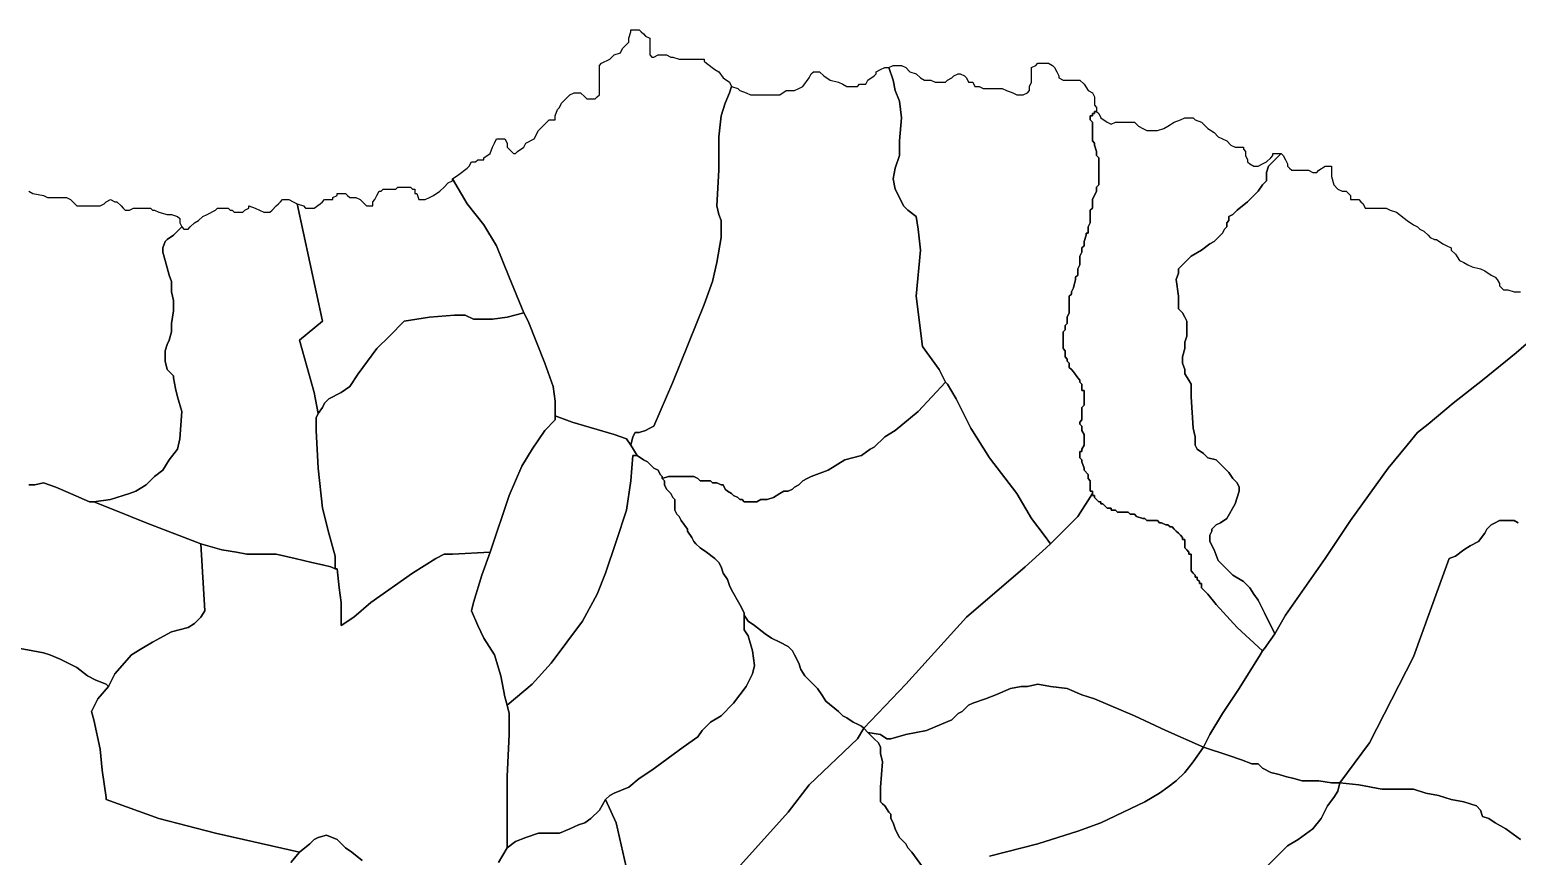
# Model space of a CAD drawing. Extents: x 44 to 244, y 26 to 170.
# Drawn here: x 146.2 to 206.2, y 135.4 to 168.7 of the extents above; entities that cross this region are included whole.
import ezdxf

# ---------------------------------------------------------------- set-up
doc = ezdxf.new("R2010")
doc.units = 0
doc.layers.add('BORO', color=7, linetype='CONTINUOUS')

msp = doc.modelspace()

# ---------------------------------------------------------------- linework, layer by layer
at = {"layer": 'BORO', "color": 2}
for points in [[(174.504911, 166.449904), (174.420241, 166.195879), (174.2509, 165.772504), (174.08156, 165.264454), (173.99689, 164.417707), (173.99689, 163.062909), (173.91222, 161.623438), (173.99689, 161.28474), (174.08156, 161.030715), (174.08156, 160.776691), (174.08156, 160.353315), (173.91222, 159.33722), (173.742879, 158.575146), (173.404198, 157.643721), (172.134149, 154.510754), (171.626128, 153.325304), (171.372117, 152.732581), (171.20278, 152.647908), (171.03344, 152.563234), (170.779429, 152.478557), (170.610089, 152.478557), (170.525419, 152.309209), (170.440749, 151.970507), (170.271408, 152.224532), (169.763387, 152.393883), (168.069987, 152.901932), (167.392629, 153.155957), (167.392629, 153.74868), (167.307958, 154.341403), (166.969278, 155.272828), (166.291916, 156.966324), (166.122576, 157.305022), (165.529888, 158.744493), (165.021867, 160.014617), (164.513846, 160.861364), (163.836488, 161.708112), (163.243796, 162.724211), (163.497807, 162.893562), (163.836488, 163.147587), (163.921158, 163.23226), (164.005828, 163.401611), (164.175168, 163.401611), (164.259839, 163.486285), (164.513846, 163.486285), (164.513846, 163.570959), (164.767856, 163.74031), (164.852526, 163.994334), (164.937197, 164.163682), (165.021867, 164.333033), (165.106537, 164.333033), (165.191207, 164.333033), (165.360548, 164.333033), (165.445218, 164.163682), (165.445218, 163.994334), (165.529888, 163.909657), (165.699228, 163.74031), (165.783899, 163.74031), (165.868569, 163.824984), (166.122576, 163.994334), (166.207246, 164.163682), (166.545927, 164.333033), (166.715267, 164.671731), (166.884608, 164.841082), (166.969278, 164.925756), (167.053948, 165.01043), (167.138618, 165.095107), (167.223288, 165.095107), (167.392629, 165.095107), (167.392629, 165.264454), (167.477299, 165.518479), (167.561969, 165.603156), (167.646639, 165.772504), (167.985317, 166.111206), (168.154657, 166.195879), (168.239327, 166.195879), (168.408667, 166.195879), (168.578008, 166.026529), (168.662678, 165.941855), (168.747348, 165.941855), (169.001359, 165.941855), (169.086029, 166.026529), (169.170699, 166.111206), (169.170699, 166.280553), (169.170699, 166.449904), (169.170699, 166.619252), (169.170699, 166.873276), (169.170699, 167.042627), (169.170699, 167.211978), (169.170699, 167.296652), (169.255369, 167.381326), (169.594047, 167.550677), (169.763387, 167.720024), (170.017398, 167.804701), (170.102068, 167.974049), (170.356078, 168.228074), (170.356078, 168.397424), (170.440749, 168.651449), (170.440749, 168.736123), (170.525419, 168.736123), (170.610089, 168.736123), (170.779429, 168.736123), (170.8641, 168.651449), (170.94877, 168.566775), (171.03344, 168.482098), (171.20278, 168.397424), (171.20278, 168.228074), (171.20278, 168.058726), (171.20278, 167.889375), (171.20278, 167.720024), (171.287447, 167.63535), (171.372117, 167.63535), (171.541458, 167.720024), (171.626128, 167.720024), (171.710798, 167.720024), (171.880138, 167.720024), (172.049479, 167.63535), (172.134149, 167.63535), (172.38816, 167.550677), (172.5575, 167.550677), (172.72684, 167.550677), (172.980847, 167.550677), (173.065518, 167.550677), (173.234858, 167.550677), (173.404198, 167.550677), (173.404198, 167.466003), (173.488869, 167.381326), (173.827549, 167.127301), (173.99689, 167.042627), (174.16623, 166.788603), (174.420241, 166.619252), (174.504911, 166.449904), (174.504911, 166.449904)], [(183.141253, 154.510754), (182.040541, 153.325304), (181.109172, 152.563234), (180.685821, 152.309209), (180.26247, 151.885833), (180.09313, 151.80116), (179.754449, 151.547135), (179.077091, 151.377784), (178.399729, 150.954412), (177.722371, 150.700387), (177.553031, 150.61571), (177.38369, 150.531036), (177.21435, 150.361689), (177.04501, 150.277012), (176.960339, 150.192338), (176.790999, 150.107664), (176.706329, 150.107664), (176.621659, 150.107664), (176.452318, 150.022987), (176.198311, 149.853639), (175.944301, 149.768962), (175.69029, 149.768962), (175.52095, 149.684288), (175.351609, 149.684288), (175.266939, 149.684288), (175.182269, 149.684288), (175.012929, 149.684288), (174.928258, 149.768962), (174.843588, 149.768962), (174.758918, 149.853639), (174.589581, 149.938313), (174.504911, 150.022987), (174.335571, 150.107664), (174.2509, 150.192338), (174.16623, 150.361689), (174.08156, 150.361689), (173.91222, 150.446363), (173.742879, 150.446363), (173.658209, 150.531036), (173.488869, 150.531036), (173.319528, 150.531036), (173.234858, 150.531036), (173.150188, 150.61571), (172.980847, 150.700387), (172.811511, 150.700387), (172.5575, 150.700387), (172.38816, 150.700387), (171.964809, 150.700387), (171.710798, 150.61571), (171.710798, 150.700387), (171.626128, 150.785061), (171.541458, 150.954412), (171.372117, 151.039086), (171.11811, 151.29311), (170.94877, 151.377784), (170.694759, 151.547135), (170.440749, 151.970507), (170.525419, 152.309209), (170.610089, 152.478557), (170.779429, 152.478557), (171.03344, 152.563234), (171.20278, 152.647908), (171.372117, 152.732581), (171.626128, 153.325304), (172.134149, 154.510754), (173.404198, 157.643721), (173.742879, 158.575146), (173.91222, 159.33722), (174.08156, 160.353315), (174.08156, 160.776691), (174.08156, 161.030715), (173.99689, 161.28474), (173.91222, 161.623439), (173.99689, 163.062909), (173.99689, 164.417707), (174.08156, 165.264454), (174.2509, 165.772504), (174.420241, 166.195879), (174.504911, 166.449904), (174.758918, 166.365227), (174.843588, 166.280553), (175.097599, 166.195879), (175.266939, 166.111206), (175.60562, 166.111206), (175.859631, 166.111206), (176.113641, 166.111206), (176.452318, 166.111206), (176.706329, 166.280553), (177.04501, 166.280553), (177.21435, 166.365227), (177.38369, 166.449904), (177.637701, 166.788603), (177.722371, 166.957954), (177.807041, 167.042627), (177.976382, 167.042627), (178.061049, 167.042627), (178.230389, 166.873276), (178.484399, 166.703929), (178.82308, 166.619252), (178.992421, 166.534578), (179.161761, 166.449904), (179.331101, 166.449904), (179.585112, 166.449904), (179.669782, 166.534578), (179.923789, 166.534578), (180.008459, 166.703929), (180.26247, 166.873276), (180.34714, 166.957954), (180.34714, 167.042627), (180.516481, 167.127301), (180.685821, 167.211978), (180.855161, 167.211978), (181.024502, 166.703929), (181.109172, 166.280553), (181.278512, 165.857181), (181.363183, 165.179781), (181.278512, 164.248359), (181.278512, 163.655633), (181.109172, 163.147587), (181.024502, 162.724211), (181.109172, 162.300835), (181.278512, 161.962137), (181.447853, 161.623439), (181.61719, 161.454088), (181.95587, 161.200063), (182.040541, 160.692017), (182.125211, 159.845266), (181.95587, 157.982423), (182.209881, 155.950225), (182.887243, 155.018804), (183.141253, 154.510754)], [(189.237493, 165.433805), (189.152823, 165.433805), (189.152823, 165.349132), (189.068153, 165.349132), (189.068153, 165.264454), (188.983482, 165.264454), (188.983482, 165.179781), (188.983482, 165.095107), (189.068153, 165.01043), (189.068153, 164.925756), (189.068153, 164.756409), (189.068153, 164.671731), (189.068153, 164.502384), (189.068153, 164.417707), (189.068153, 164.333033), (189.068153, 164.248359), (189.152823, 164.163682), (189.152823, 164.079008), (189.237493, 163.824983), (189.237493, 163.655633), (189.322163, 163.570959), (189.322163, 163.486285), (189.322163, 163.401611), (189.322163, 163.316934), (189.322163, 163.23226), (189.322163, 163.147587), (189.322163, 163.062909), (189.322163, 162.978236), (189.322163, 162.893562), (189.322163, 162.808885), (189.322163, 162.724211), (189.322163, 162.639537), (189.322163, 162.470186), (189.237493, 162.385513), (189.237493, 162.300835), (189.237493, 162.216162), (189.068153, 161.877463), (189.068153, 161.708112), (189.068153, 161.538765), (188.983482, 161.454088), (188.983482, 161.369414), (188.983482, 161.28474), (188.983482, 160.946042), (188.898812, 160.776691), (188.898812, 160.692017), (188.898812, 160.60734), (188.898812, 160.522666), (188.814142, 160.522666), (188.814142, 160.437992), (188.729472, 160.183968), (188.729472, 160.09929), (188.729472, 160.014617), (188.644802, 159.929943), (188.644802, 159.845266), (188.644802, 159.760592), (188.560131, 159.591244), (188.560131, 159.252543), (188.475461, 159.083195), (188.475461, 158.998518), (188.475461, 158.82917), (188.390791, 158.744493), (188.390791, 158.659819), (188.306121, 158.321121), (188.221454, 158.15177), (188.221454, 158.067096), (188.136784, 157.982423), (188.136784, 157.897745), (188.136784, 157.813072), (188.136784, 157.728398), (188.136784, 157.643721), (188.136784, 157.389696), (188.136784, 157.305022), (188.052114, 157.135671), (188.052114, 157.050998), (188.052114, 156.966324), (188.052114, 156.88165), (187.967444, 156.796973), (187.967444, 156.627625), (187.882773, 156.542948), (187.882773, 156.458274), (187.882773, 156.373601), (187.882773, 156.288923), (187.882773, 156.20425), (187.882773, 156.119576), (187.882773, 155.950225), (187.882773, 155.865551), (187.967444, 155.780874), (187.967444, 155.6962), (187.967444, 155.611527), (187.967444, 155.526853), (188.052114, 155.442176), (188.052114, 155.357502), (188.136784, 155.272828), (188.136784, 155.188151), (188.136784, 155.103477), (188.221454, 155.018803), (188.306121, 154.934126), (188.475461, 154.680102), (188.560131, 154.595428), (188.560131, 154.510754), (188.644802, 154.426077), (188.644802, 154.341403), (188.644802, 154.256729), (188.644802, 154.172056), (188.729472, 154.172056), (188.729472, 154.087378), (188.729472, 153.918031), (188.729472, 153.833354), (188.729472, 153.74868), (188.729472, 153.664006), (188.729472, 153.579329), (188.644802, 153.494655), (188.644802, 153.240631), (188.644802, 153.155957), (188.644802, 153.07128), (188.644802, 152.986606), (188.560131, 152.901932), (188.560131, 152.817258), (188.644802, 152.732581), (188.644802, 152.647908), (188.644802, 152.563234), (188.729472, 152.393883), (188.729472, 152.309209), (188.729472, 152.224532), (188.729472, 152.139858), (188.729472, 152.055184), (188.729472, 151.970507), (188.644802, 151.80116), (188.644802, 151.716482), (188.560131, 151.716482), (188.560131, 151.631809), (188.560131, 151.547135), (188.560131, 151.462461), (188.644802, 151.377784), (188.644802, 151.29311), (188.729472, 151.039086), (188.729472, 150.954412), (188.898812, 150.785061), (188.898812, 150.700387), (188.898812, 150.61571), (188.983482, 150.531036), (188.983482, 150.446363), (188.983482, 150.277012), (188.983482, 150.192338), (188.983482, 150.107664), (189.068153, 150.107664), (189.068153, 150.022987), (188.475461, 149.091565), (187.882773, 148.498842), (187.374752, 147.990793), (187.120742, 148.329491), (186.61272, 149.006892), (186.020033, 150.022987), (184.91932, 151.462461), (184.157292, 152.647908), (183.564601, 153.833354), (183.22592, 154.426077), (183.141253, 154.510754), (182.887243, 155.018803), (182.209881, 155.950225), (181.95587, 157.982423), (182.125211, 159.845266), (182.040541, 160.692017), (181.95587, 161.200063), (181.61719, 161.454088), (181.447853, 161.623438), (181.278512, 161.962137), (181.109172, 162.300835), (181.024502, 162.724211), (181.109172, 163.147587), (181.278512, 163.655633), (181.278512, 164.248359), (181.363183, 165.179781), (181.278512, 165.857181), (181.109172, 166.280553), (181.024502, 166.703929), (180.855161, 167.211978), (181.024502, 167.296652), (181.109172, 167.296652), (181.363183, 167.296652), (181.532519, 167.211978), (181.70186, 167.042627), (181.95587, 166.957954), (182.125211, 166.788603), (182.294551, 166.703929), (182.548562, 166.703929), (182.717902, 166.619252), (182.971913, 166.619252), (183.141253, 166.619252), (183.22592, 166.703929), (183.39526, 166.788603), (183.47993, 166.873276), (183.649271, 166.957954), (183.733941, 166.957954), (183.903281, 166.873276), (183.987952, 166.788603), (184.072622, 166.619252), (184.241962, 166.619252), (184.326632, 166.449904), (184.495973, 166.449904), (184.665313, 166.365227), (184.749983, 166.365227), (184.834653, 166.365227), (185.088661, 166.365227), (185.258001, 166.365227), (185.427341, 166.365227), (185.596682, 166.280553), (185.850692, 166.195879), (186.020033, 166.111206), (186.274043, 166.111206), (186.443384, 166.195879), (186.528054, 166.280553), (186.528054, 166.449904), (186.61272, 166.619252), (186.61272, 166.873276), (186.61272, 167.042627), (186.61272, 167.211978), (186.782061, 167.296652), (186.866731, 167.381326), (186.951401, 167.381326), (187.120742, 167.381326), (187.290082, 167.381326), (187.459422, 167.296652), (187.544093, 167.211978), (187.628763, 167.042627), (187.713433, 166.873276), (187.713433, 166.788603), (187.882773, 166.703929), (188.136784, 166.703929), (188.221454, 166.703929), (188.560131, 166.703929), (188.729472, 166.534578), (188.898812, 166.280553), (189.068153, 166.195879), (189.152823, 166.026528), (189.152823, 165.857181), (189.152823, 165.68783), (189.237493, 165.603156), (189.237493, 165.433805)], [(196.688456, 163.74031), (196.603786, 163.655633), (196.349775, 163.401611), (196.180435, 163.23226), (196.095765, 162.978236), (196.095765, 162.808885), (196.095765, 162.639537), (195.926424, 162.470186), (195.757084, 162.216162), (195.333733, 161.792789), (194.910385, 161.454088), (194.741045, 161.28474), (194.571705, 161.200063), (194.571705, 161.030715), (194.487034, 160.946042), (194.487034, 160.776691), (194.402364, 160.692017), (194.317694, 160.522666), (194.148354, 160.353315), (193.979013, 160.183968), (193.809673, 160.09929), (193.470992, 159.845266), (193.047645, 159.591244), (192.624294, 159.167869), (192.539624, 159.083195), (192.539624, 158.913844), (192.454953, 158.659819), (192.539624, 157.982423), (192.539624, 157.474373), (192.624294, 157.389696), (192.708964, 157.305022), (192.793634, 157.135671), (192.878304, 156.966324), (192.878304, 156.796973), (192.878304, 156.627625), (192.878304, 156.373601), (192.793634, 156.119576), (192.793634, 155.865551), (192.708964, 155.526853), (192.708964, 155.272828), (192.793634, 155.018803), (192.793634, 154.849453), (192.962975, 154.595428), (193.047645, 154.426077), (193.047645, 154.172056), (193.047645, 153.918031), (193.132315, 152.647908), (193.216985, 152.309209), (193.216985, 151.970507), (193.301655, 151.80116), (193.555662, 151.631809), (193.725003, 151.462461), (194.063684, 151.377784), (194.571705, 150.869735), (194.741045, 150.61571), (194.910385, 150.446363), (194.995056, 150.277012), (194.995056, 150.107664), (194.910385, 149.853639), (194.825715, 149.599615), (194.487034, 149.006892), (194.233024, 148.837541), (194.063684, 148.752867), (193.894343, 148.583516), (193.894343, 148.498842), (193.809673, 148.329491), (193.809673, 148.075467), (193.979013, 147.736768), (194.148354, 147.313392), (194.402364, 147.059368), (194.741045, 146.720669), (195.164393, 146.466645), (195.418403, 146.21262), (195.587743, 145.958595), (195.757084, 145.704571), (196.011094, 145.196521), (196.434445, 144.349773), (196.011094, 143.75705), (195.926424, 143.672377), (194.910385, 144.603798), (194.063684, 145.535223), (193.725003, 145.958595), (193.470992, 146.21262), (193.470992, 146.297297), (193.470992, 146.381971), (193.386322, 146.381971), (193.386322, 146.466645), (193.301655, 146.551318), (193.301655, 146.635996), (193.216985, 146.635996), (193.216985, 146.720669), (193.132315, 146.805343), (193.047645, 146.89002), (193.047645, 146.974694), (193.047645, 147.059368), (193.047645, 147.228719), (193.047645, 147.313392), (193.047645, 147.39807), (193.047645, 147.482743), (193.047645, 147.567417), (192.962975, 147.567417), (192.962975, 147.652094), (192.878304, 147.736768), (192.793634, 147.821442), (192.793634, 147.906116), (192.793634, 147.990793), (192.793634, 148.075467), (192.793634, 148.16014), (192.708964, 148.16014), (192.708964, 148.244818), (192.624294, 148.329491), (192.539624, 148.414165), (192.454953, 148.498842), (192.370283, 148.583516), (192.285613, 148.66819), (192.200943, 148.66819), (192.116273, 148.752867), (192.031602, 148.752867), (191.862262, 148.837541), (191.777592, 148.837541), (191.692922, 148.922214), (191.608255, 148.922214), (191.438915, 148.922214), (191.354244, 148.922214), (191.269574, 148.922214), (191.184904, 149.006892), (191.100234, 149.006892), (190.846223, 149.091565), (190.761553, 149.176239), (190.676883, 149.176239), (190.592213, 149.176239), (190.507542, 149.260913), (190.422872, 149.260913), (190.253532, 149.260913), (190.168862, 149.260913), (190.084191, 149.260913), (189.999521, 149.34559), (189.914855, 149.34559), (189.830184, 149.34559), (189.830184, 149.430264), (189.745514, 149.430264), (189.660844, 149.430264), (189.576174, 149.514937), (189.491504, 149.599615), (189.406833, 149.599615), (189.406833, 149.684288), (189.322163, 149.684288), (189.237493, 149.768962), (189.152823, 149.853639), (189.152823, 149.938313), (189.068153, 149.938313), (189.068153, 150.022987), (189.068153, 150.107664), (188.983482, 150.107664), (188.983482, 150.192338), (188.983482, 150.277012), (188.983482, 150.446363), (188.983482, 150.531036), (188.898812, 150.61571), (188.898812, 150.700387), (188.898812, 150.785061), (188.729472, 150.954412), (188.729472, 151.039086), (188.644802, 151.29311), (188.644802, 151.377784), (188.560131, 151.462461), (188.560131, 151.547135), (188.560131, 151.631809), (188.560131, 151.716482), (188.644802, 151.716482), (188.644802, 151.80116), (188.729472, 151.970507), (188.729472, 152.055184), (188.729472, 152.139858), (188.729472, 152.224532), (188.729472, 152.309209), (188.729472, 152.393883), (188.644802, 152.563234), (188.644802, 152.647908), (188.644802, 152.732581), (188.560131, 152.817259), (188.560131, 152.901932), (188.644802, 152.986606), (188.644802, 153.07128), (188.644802, 153.155957), (188.644802, 153.240631), (188.644802, 153.494655), (188.729472, 153.579329), (188.729472, 153.664006), (188.729472, 153.74868), (188.729472, 153.833354), (188.729472, 153.918031), (188.729472, 154.087378), (188.729472, 154.172056), (188.644802, 154.172056), (188.644802, 154.256729), (188.644802, 154.341403), (188.644802, 154.426077), (188.560131, 154.510754), (188.560131, 154.595428), (188.475461, 154.680102), (188.306121, 154.934126), (188.221454, 155.018804), (188.136784, 155.103477), (188.136784, 155.188151), (188.136784, 155.272828), (188.052114, 155.357502), (188.052114, 155.442176), (187.967444, 155.526853), (187.967444, 155.611527), (187.967444, 155.6962), (187.967444, 155.780874), (187.882773, 155.865551), (187.882773, 155.950225), (187.882773, 156.119576), (187.882773, 156.20425), (187.882773, 156.288923), (187.882773, 156.373601), (187.882773, 156.458274), (187.882773, 156.542948), (187.967444, 156.627625), (187.967444, 156.796973), (188.052114, 156.88165), (188.052114, 156.966324), (188.052114, 157.050998), (188.052114, 157.135671), (188.136784, 157.305022), (188.136784, 157.389696), (188.136784, 157.643721), (188.136784, 157.728398), (188.136784, 157.813072), (188.136784, 157.897745), (188.136784, 157.982423), (188.221454, 158.067096), (188.221454, 158.15177), (188.306121, 158.321121), (188.390791, 158.659819), (188.390791, 158.744493), (188.475461, 158.82917), (188.475461, 158.998518), (188.475461, 159.083195), (188.560131, 159.252543), (188.560131, 159.591244), (188.644802, 159.760592), (188.644802, 159.845266), (188.644802, 159.929943), (188.729472, 160.014617), (188.729472, 160.09929), (188.729472, 160.183968), (188.814142, 160.437992), (188.814142, 160.522666), (188.898812, 160.522666), (188.898812, 160.60734), (188.898812, 160.692017), (188.898812, 160.776691), (188.983482, 160.946042), (188.983482, 161.28474), (188.983482, 161.369414), (188.983482, 161.454088), (189.068153, 161.538765), (189.068153, 161.708112), (189.068153, 161.877463), (189.237493, 162.216162), (189.237493, 162.300835), (189.237493, 162.385513), (189.322163, 162.470186), (189.322163, 162.639537), (189.322163, 162.724211), (189.322163, 162.808885), (189.322163, 162.893562), (189.322163, 162.978236), (189.322163, 163.062909), (189.322163, 163.147587), (189.322163, 163.23226), (189.322163, 163.316934), (189.322163, 163.401611), (189.322163, 163.486285), (189.322163, 163.570959), (189.237493, 163.655633), (189.237493, 163.824984), (189.152823, 164.079008), (189.152823, 164.163682), (189.068153, 164.248359), (189.068153, 164.333033), (189.068153, 164.417707), (189.068153, 164.502384), (189.068153, 164.671731), (189.068153, 164.756409), (189.068153, 164.925756), (189.068153, 165.01043), (188.983482, 165.095107), (188.983482, 165.179781), (188.983482, 165.264454), (189.068153, 165.264454), (189.068153, 165.349132), (189.152823, 165.349132), (189.152823, 165.433805), (189.237493, 165.433805), (189.322163, 165.349132), (189.406833, 165.179781), (189.660844, 165.01043), (189.830184, 164.925756), (189.999521, 165.01043), (190.168862, 165.01043), (190.422872, 165.01043), (190.676883, 165.01043), (190.761553, 165.01043), (190.930893, 164.841082), (191.100234, 164.756409), (191.269574, 164.671731), (191.438915, 164.671731), (191.608255, 164.671731), (191.692922, 164.671731), (191.946932, 164.756409), (192.116273, 164.841082), (192.370283, 165.01043), (192.624294, 165.095107), (192.793634, 165.179781), (192.878304, 165.179781), (192.962975, 165.179781), (193.132315, 165.179781), (193.216985, 165.095107), (193.470992, 165.01043), (193.555662, 164.925756), (193.725003, 164.756409), (193.979013, 164.587058), (194.148354, 164.417707), (194.487034, 164.248359), (194.656375, 164.079008), (194.825715, 163.994334), (194.995056, 163.994334), (195.164392, 163.994334), (195.164392, 163.909657), (195.249063, 163.824984), (195.249063, 163.655633), (195.333733, 163.486285), (195.333733, 163.401611), (195.418403, 163.316934), (195.587743, 163.23226), (195.757084, 163.23226), (195.926424, 163.316934), (196.095765, 163.401611), (196.265105, 163.570959), (196.349775, 163.655633), (196.349775, 163.74031), (196.603786, 163.74031), (196.688456, 163.74031)], [(208.118908, 157.389696), (206.171497, 155.6962), (204.816777, 154.595428), (203.631394, 153.664006), (202.615355, 152.817258), (202.192005, 152.478557), (201.768657, 151.970507), (201.006625, 151.039086), (199.482565, 148.922214), (198.466527, 147.39807), (196.857793, 145.111847), (196.434445, 144.349773), (196.011094, 145.196521), (195.757084, 145.704571), (195.587743, 145.958595), (195.418403, 146.21262), (195.164393, 146.466645), (194.741045, 146.720669), (194.402364, 147.059368), (194.148354, 147.313392), (193.979013, 147.736768), (193.809673, 148.075467), (193.809673, 148.329491), (193.894343, 148.498842), (193.894343, 148.583516), (194.063684, 148.752867), (194.233024, 148.837541), (194.487034, 149.006892), (194.825715, 149.599615), (194.910385, 149.853639), (194.995056, 150.107664), (194.995056, 150.277012), (194.910385, 150.446363), (194.741045, 150.61571), (194.571705, 150.869735), (194.063684, 151.377784), (193.725003, 151.462461), (193.555662, 151.631809), (193.301655, 151.80116), (193.216985, 151.970507), (193.216985, 152.309209), (193.132315, 152.647908), (193.047645, 153.918031), (193.047645, 154.172056), (193.047645, 154.426077), (192.962975, 154.595428), (192.793634, 154.849453), (192.793634, 155.018804), (192.708964, 155.272828), (192.708964, 155.526853), (192.793634, 155.865551), (192.793634, 156.119576), (192.878304, 156.373601), (192.878304, 156.627625), (192.878304, 156.796973), (192.878304, 156.966324), (192.793634, 157.135671), (192.708964, 157.305022), (192.624294, 157.389696), (192.539624, 157.474373), (192.539624, 157.982423), (192.454953, 158.659819), (192.539624, 158.913844), (192.539624, 159.083195), (192.624294, 159.167869), (193.047645, 159.591244), (193.470992, 159.845266), (193.809673, 160.09929), (193.979013, 160.183968), (194.148354, 160.353315), (194.317694, 160.522666), (194.402364, 160.692017), (194.487034, 160.776691), (194.487034, 160.946042), (194.571705, 161.030715), (194.571705, 161.200063), (194.741045, 161.28474), (194.910385, 161.454088), (195.333733, 161.792789), (195.757084, 162.216162), (195.926424, 162.470186), (196.095765, 162.639537), (196.095765, 162.808885), (196.095765, 162.978236), (196.180435, 163.23226), (196.349775, 163.401611), (196.603786, 163.655633), (196.688456, 163.74031), (196.773126, 163.655633), (196.857793, 163.486285), (196.942463, 163.316934), (196.942463, 163.23226), (197.027133, 163.147587), (197.111803, 163.062909), (197.281144, 163.062909), (197.535154, 163.062909), (197.619825, 163.062909), (197.704495, 163.062909), (197.789165, 163.062909), (197.958505, 162.978236), (198.043176, 162.978236), (198.127846, 162.978236), (198.212516, 163.062909), (198.466527, 163.23226), (198.551193, 163.23226), (198.635863, 163.23226), (198.720534, 163.23226), (198.720534, 163.062909), (198.720534, 162.808885), (198.805204, 162.470186), (198.974544, 162.300835), (199.143885, 162.216162), (199.313225, 162.216162), (199.397895, 162.131488), (199.482565, 162.046814), (199.482565, 161.877463), (199.567236, 161.877463), (199.821246, 161.877463), (199.905916, 161.792789), (199.990587, 161.708112), (200.075257, 161.538765), (200.329264, 161.538765), (200.413934, 161.538765), (200.583274, 161.538765), (200.752615, 161.538765), (200.921955, 161.538765), (201.091296, 161.454088), (201.345306, 161.369414), (201.768657, 161.030715), (202.022664, 160.861364), (202.192005, 160.776691), (202.276675, 160.692017), (202.446015, 160.60734), (202.615355, 160.437992), (202.700026, 160.353315), (202.869366, 160.268641), (202.954036, 160.268641), (203.208047, 160.09929), (203.377387, 160.014617), (203.546728, 159.929943), (203.546728, 159.845266), (203.716064, 159.675918), (203.885405, 159.421894), (204.054745, 159.33722), (204.224086, 159.252543), (204.393426, 159.167869), (204.732107, 159.083195), (204.901447, 158.998518), (205.155458, 158.82917), (205.324795, 158.744493), (205.409465, 158.659819), (205.494135, 158.490468), (205.494135, 158.405795), (205.578805, 158.321121), (205.663475, 158.236447), (205.748146, 158.236447), (205.832816, 158.236447), (206.086826, 158.15177), (206.171497, 158.15177), (206.340837, 158.15177)], [(166.122576, 157.305022), (165.445218, 157.135671), (164.852526, 157.050998), (164.429175, 157.050998), (164.090498, 157.050998), (163.751817, 157.220348), (163.328466, 157.220348), (162.312428, 157.135671), (161.296385, 156.966324), (160.703697, 156.373601), (160.195676, 155.865551), (159.433645, 154.849453), (159.094967, 154.341403), (158.756286, 154.087378), (158.248265, 153.833354), (158.078925, 153.664006), (157.994255, 153.494655), (157.824914, 153.240631), (157.655574, 154.087378), (157.062886, 156.20425), (157.994255, 156.966324), (156.978216, 161.708112), (157.232227, 161.623438), (157.316897, 161.538765), (157.401567, 161.538765), (157.486237, 161.538765), (157.570907, 161.538765), (157.655574, 161.538765), (157.909585, 161.708112), (157.994255, 161.792789), (158.078925, 161.877463), (158.163595, 161.877463), (158.248265, 161.877463), (158.417606, 161.877463), (158.417606, 161.962137), (158.586946, 162.046814), (158.586946, 162.131488), (158.756286, 162.131488), (158.840957, 162.131488), (158.925627, 162.131488), (159.010297, 162.046814), (159.094967, 161.962137), (159.264308, 161.962137), (159.348974, 161.962137), (159.518315, 161.877463), (159.687655, 161.708112), (159.772325, 161.623438), (159.856995, 161.623438), (159.941666, 161.623438), (160.026336, 161.623438), (160.026336, 161.792789), (160.111006, 161.877463), (160.195676, 162.046814), (160.280346, 162.216162), (160.365017, 162.216162), (160.449687, 162.300835), (160.534357, 162.300835), (160.703697, 162.300835), (160.788368, 162.300835), (160.957708, 162.300835), (161.042375, 162.385513), (161.211715, 162.385513), (161.381055, 162.385513), (161.465726, 162.385513), (161.550396, 162.385513), (161.635066, 162.300835), (161.719736, 162.300835), (161.719736, 162.131488), (161.804406, 162.131488), (161.889077, 161.877463), (161.973747, 161.877463), (162.143087, 161.877463), (162.312428, 161.962137), (162.481768, 162.046814), (162.735775, 162.216162), (162.905115, 162.385513), (163.074456, 162.55486), (163.243796, 162.639537), (163.243796, 162.724211), (163.836488, 161.708112), (164.513846, 160.861364), (165.021867, 160.014617), (165.529888, 158.744493), (166.122576, 157.305022)], [(146.140452, 162.216162), (146.309793, 162.131488), (146.733144, 162.046814), (146.902484, 161.962137), (147.071824, 161.962137), (147.241165, 161.962137), (147.410502, 161.962137), (147.495172, 161.962137), (147.664512, 161.962137), (147.833853, 161.877463), (148.003193, 161.708112), (148.087863, 161.623438), (148.172533, 161.623438), (148.341874, 161.623438), (148.511214, 161.623438), (148.765225, 161.623438), (149.019235, 161.623438), (149.188572, 161.708112), (149.273242, 161.792789), (149.442583, 161.877463), (149.611923, 161.792789), (149.696593, 161.792789), (149.865934, 161.623438), (149.950604, 161.538765), (150.035274, 161.454088), (150.204615, 161.454088), (150.373955, 161.538765), (150.458625, 161.538765), (150.627965, 161.538765), (150.712636, 161.538765), (151.051313, 161.538765), (151.135983, 161.454088), (151.220653, 161.454088), (151.389994, 161.369414), (151.728674, 161.28474), (151.898015, 161.28474), (152.152025, 161.200063), (152.236696, 161.115389), (152.236696, 160.946042), (152.321366, 160.776691)], [(156.978216, 161.708112), (157.994255, 156.966324), (157.062886, 156.20425), (157.655574, 154.087378), (157.824914, 153.240631), (157.740244, 153.07128), (157.740244, 152.563234), (157.824914, 151.039086), (157.994255, 149.430264), (158.248265, 148.414165), (158.502276, 147.482743), (158.502276, 147.059368), (158.502276, 146.974694), (158.332936, 147.059368), (157.994255, 147.144045), (157.570907, 147.228719), (156.893546, 147.39807), (156.131514, 147.567417), (154.946135, 147.567417), (154.522784, 147.652094), (153.930096, 147.736768), (153.083394, 147.990793), (150.881973, 148.837541), (149.611923, 149.34559), (148.765225, 149.684288), (149.442583, 149.768962), (150.204615, 150.022987), (150.458625, 150.107664), (150.881973, 150.361689), (151.220653, 150.700387), (151.559334, 150.954412), (151.813345, 151.377784), (152.152025, 151.80116), (152.236696, 152.224532), (152.321366, 153.325304), (152.152025, 153.918031), (152.067355, 154.256729), (151.982685, 154.680102), (151.982685, 154.764779), (151.728674, 155.018803), (151.644004, 155.357502), (151.644004, 155.526853), (151.644004, 155.780874), (151.728674, 156.034899), (151.813345, 156.20425), (151.898015, 156.542948), (151.898015, 156.88165), (151.982685, 157.389696), (151.982685, 157.813072), (151.898015, 158.15177), (151.898015, 158.575146), (151.813345, 158.82917), (151.644004, 159.421893), (151.559334, 159.760592), (151.559334, 159.929943), (151.644004, 160.183968), (151.728674, 160.268641), (151.982685, 160.437992), (152.321366, 160.776691), (152.406036, 160.692017), (152.575373, 160.692017), (152.660043, 160.776691), (152.829383, 160.946042), (152.998724, 161.030715), (153.168064, 161.200063), (153.337405, 161.28474), (153.676085, 161.454088), (153.760756, 161.538765), (153.930096, 161.538765), (154.099436, 161.538765), (154.184107, 161.538765), (154.268773, 161.454088), (154.353443, 161.454088), (154.438114, 161.369414), (154.522784, 161.369414), (154.692124, 161.369414), (154.776794, 161.369414), (154.861465, 161.454088), (155.030805, 161.538765), (155.030805, 161.623438), (155.284816, 161.538765), (155.454156, 161.454088), (155.623496, 161.369414), (155.708167, 161.369414), (155.792837, 161.369414), (155.877507, 161.369414), (155.962174, 161.454088), (156.131514, 161.623438), (156.216184, 161.708112), (156.300854, 161.792789), (156.385525, 161.877463), (156.470195, 161.877463), (156.554865, 161.877463), (156.639535, 161.877463), (156.808876, 161.792789), (156.978216, 161.708112)], [(152.321366, 160.776691), (151.982685, 160.437992), (151.728674, 160.268641), (151.644004, 160.183968), (151.559334, 159.929943), (151.559334, 159.760592), (151.644004, 159.421893), (151.813345, 158.82917), (151.898015, 158.575146), (151.898015, 158.15177), (151.982685, 157.813072), (151.982685, 157.389696), (151.898015, 156.88165), (151.898015, 156.542948), (151.813345, 156.20425), (151.728674, 156.034899), (151.644004, 155.780874), (151.644004, 155.526853), (151.644004, 155.357502), (151.728674, 155.018803), (151.982685, 154.764779), (151.982685, 154.680102), (152.067355, 154.256729), (152.152025, 153.918031), (152.321366, 153.325304), (152.236696, 152.224532), (152.152025, 151.80116), (151.813345, 151.377784), (151.559334, 150.954412), (151.220653, 150.700387), (150.881973, 150.361689), (150.458625, 150.107664), (150.204615, 150.022987), (149.442583, 149.768962), (148.765225, 149.684288), (148.595884, 149.684288), (147.833853, 150.022987), (147.241165, 150.277012), (146.733144, 150.446363), (146.394463, 150.361689), (146.140452, 150.361689)], [(167.392629, 153.155957), (167.392629, 152.986606), (166.969278, 152.563234), (166.461257, 151.80116), (166.037909, 151.123759), (165.529888, 149.938313), (164.767856, 147.652094), (163.243796, 147.567417), (162.905115, 147.567417), (162.566438, 147.39807), (161.635066, 146.805343), (159.941666, 145.619897), (159.264308, 145.027174), (158.756286, 144.688475), (158.756286, 145.196521), (158.756286, 145.619897), (158.671616, 146.21262), (158.586946, 146.974694), (158.502276, 146.974694), (158.502276, 147.059368), (158.502276, 147.482743), (158.248265, 148.414165), (157.994255, 149.430264), (157.824914, 151.039086), (157.740244, 152.563234), (157.740244, 153.07128), (157.824914, 153.240631), (157.994255, 153.494655), (158.078925, 153.664006), (158.248265, 153.833354), (158.756286, 154.087378), (159.094967, 154.341403), (159.433645, 154.849453), (160.195676, 155.865551), (160.703697, 156.373601), (161.296385, 156.966324), (162.312428, 157.135671), (163.328466, 157.220349), (163.751817, 157.220349), (164.090498, 157.050998), (164.429175, 157.050998), (164.852526, 157.050998), (165.445218, 157.135671), (166.122576, 157.305022), (166.291916, 156.966324), (166.969278, 155.272828), (167.307958, 154.341403), (167.392629, 153.74868), (167.392629, 153.155957)], [(206.256167, 148.837541), (206.086826, 148.922214), (205.832816, 148.922214), (205.494135, 148.922214), (205.324795, 148.837541), (205.155458, 148.752867), (204.986117, 148.583516), (204.901447, 148.414165), (204.647437, 148.075467), (204.308756, 147.906116), (204.054745, 147.736768), (203.716065, 147.482743), (203.462057, 147.39807), (203.038706, 146.21262), (202.022664, 143.418352), (200.244594, 139.946683), (199.059214, 138.337861), (198.720534, 138.337861), (198.212516, 138.422539), (197.873835, 138.422539), (197.535154, 138.422539), (197.196474, 138.507212), (196.857793, 138.591886), (196.603786, 138.67656), (196.265105, 138.761237), (195.926424, 138.930585), (195.757084, 139.099936), (195.503073, 139.099936), (195.079726, 139.269287), (194.571705, 139.438634), (193.555662, 139.777336), (193.809673, 140.285382), (194.317694, 141.13213), (194.995056, 142.148228), (195.841754, 143.503026), (195.926424, 143.672377), (196.011094, 143.75705), (196.434445, 144.349773), (196.857793, 145.111847), (198.466527, 147.39807), (199.482565, 148.922214), (201.006625, 151.039086), (201.768657, 151.970507), (202.192005, 152.478557), (202.615355, 152.817258), (203.631394, 153.664006), (204.816777, 154.595428), (206.171497, 155.6962), (208.118908, 157.389696)], [(187.374752, 147.990793), (187.205412, 147.821442), (186.358713, 147.059368), (183.987952, 145.027174), (181.532519, 142.317579), (179.839119, 140.539406), (179.754449, 140.624084), (179.585112, 140.708757), (179.415772, 140.793431), (179.161761, 140.962782), (178.992421, 141.047456), (178.82308, 141.216807), (178.315059, 141.640179), (178.145719, 141.894204), (177.976382, 142.148228), (177.722371, 142.402253), (177.468361, 142.656278), (177.29902, 142.910302), (177.21435, 143.164327), (177.04501, 143.503026), (176.960339, 143.672377), (176.790999, 143.841724), (176.452318, 144.011075), (176.113641, 144.180426), (175.85963, 144.349773), (175.43628, 144.688475), (175.182269, 144.857823), (175.012929, 145.111847), (175.012929, 145.196521), (174.843588, 145.535223), (174.504911, 146.127946), (174.420241, 146.297297), (174.335571, 146.551318), (174.16623, 146.805343), (174.08156, 147.059368), (173.99689, 147.228719), (173.827549, 147.39807), (173.488869, 147.652094), (173.234858, 147.821442), (173.065518, 147.990793), (172.980847, 148.075467), (172.896181, 148.244818), (172.72684, 148.498842), (172.72684, 148.583516), (172.47283, 148.922214), (172.38816, 149.091565), (172.303489, 149.176239), (172.218819, 149.34559), (172.218819, 149.599615), (172.218819, 149.768962), (172.134149, 149.853639), (172.049479, 150.022987), (171.964809, 150.107664), (171.880138, 150.192338), (171.795468, 150.361689), (171.795468, 150.531036), (171.710798, 150.61571), (171.964809, 150.700387), (172.38816, 150.700387), (172.5575, 150.700387), (172.811511, 150.700387), (172.980847, 150.700387), (173.150188, 150.61571), (173.234858, 150.531036), (173.319528, 150.531036), (173.488869, 150.531036), (173.658209, 150.531036), (173.742879, 150.446363), (173.91222, 150.446363), (174.08156, 150.361689), (174.16623, 150.361689), (174.2509, 150.192338), (174.335571, 150.107664), (174.504911, 150.022987), (174.589581, 149.938313), (174.758918, 149.853639), (174.843588, 149.768962), (174.928258, 149.768962), (175.012929, 149.684288), (175.182269, 149.684288), (175.266939, 149.684288), (175.351609, 149.684288), (175.52095, 149.684288), (175.69029, 149.768962), (175.944301, 149.768962), (176.198311, 149.853639), (176.452318, 150.022987), (176.621659, 150.107664), (176.706329, 150.107664), (176.790999, 150.107664), (176.960339, 150.192338), (177.04501, 150.277012), (177.21435, 150.361689), (177.38369, 150.531036), (177.553031, 150.61571), (177.722371, 150.700387), (178.399729, 150.954412), (179.077091, 151.377784), (179.754449, 151.547135), (180.09313, 151.80116), (180.26247, 151.885833), (180.685821, 152.309209), (181.109172, 152.563234), (182.040541, 153.325304), (183.141253, 154.510754), (183.22592, 154.426077), (183.564601, 153.833354), (184.157292, 152.647908), (184.91932, 151.462461), (186.020033, 150.022987), (186.612721, 149.006892), (187.120742, 148.329491), (187.374752, 147.990793)], [(170.440749, 151.970507), (170.694759, 151.547135), (170.525419, 151.547135), (170.440749, 150.531036), (170.271408, 149.34559), (169.848057, 148.075467), (169.42471, 146.805343), (169.086029, 145.958595), (168.493338, 144.857823), (167.223288, 143.164327), (166.461257, 142.317579), (165.445218, 141.470832), (165.360548, 141.80953), (165.191207, 142.656278), (164.937197, 143.503026), (164.513846, 144.180426), (164.259839, 144.688475), (164.005828, 145.281198), (164.090498, 145.619897), (164.429175, 146.720669), (164.767856, 147.652094), (165.529888, 149.938313), (166.037909, 151.123759), (166.461257, 151.80116), (166.969278, 152.563234), (167.392629, 152.986606), (167.392629, 153.155957), (168.069987, 152.901932), (169.763387, 152.393883), (170.271408, 152.224532), (170.440749, 151.970507)], [(170.694759, 151.547135), (170.94877, 151.377784), (171.11811, 151.29311), (171.372117, 151.039086), (171.541458, 150.954412), (171.626128, 150.785061), (171.710798, 150.700387), (171.710798, 150.61571), (171.795468, 150.531036), (171.795468, 150.361689), (171.880138, 150.192338), (171.964809, 150.107664), (172.049479, 150.022987), (172.134149, 149.853639), (172.218819, 149.768962), (172.218819, 149.599615), (172.218819, 149.34559), (172.303489, 149.176239), (172.38816, 149.091565), (172.47283, 148.922214), (172.72684, 148.583516), (172.72684, 148.498842), (172.896181, 148.244818), (172.980847, 148.075467), (173.065518, 147.990793), (173.234858, 147.821442), (173.488869, 147.652094), (173.827549, 147.39807), (173.99689, 147.228719), (174.08156, 147.059368), (174.16623, 146.805343), (174.335571, 146.551318), (174.420241, 146.297297), (174.504911, 146.127946), (174.843588, 145.535223), (175.012929, 145.196521), (175.012929, 145.111847), (175.012929, 144.857823), (175.012929, 144.519124), (175.182269, 144.2651), (175.351609, 143.672377), (175.43628, 143.079653), (175.351609, 142.740951), (175.097599, 142.232906), (174.843588, 141.894204), (174.589581, 141.555505), (174.08156, 141.047456), (173.658209, 140.793431), (173.319528, 140.454733), (173.150188, 140.200708), (172.5575, 139.777336), (171.287447, 138.845911), (170.779429, 138.507212), (170.356078, 138.168514), (169.763387, 137.914489), (169.594047, 137.829812), (169.42471, 137.660465), (169.170699, 137.237089), (168.832018, 136.898391), (168.578008, 136.72904), (168.323997, 136.644366), (168.154657, 136.559692), (167.985317, 136.475015), (167.561969, 136.305667), (167.223288, 136.305667), (166.715267, 136.305667), (166.207246, 136.136316), (165.783899, 135.966966), (165.445218, 135.712944), (165.445218, 136.051643), (165.445218, 136.559692), (165.445218, 138.591886), (165.529888, 140.285382), (165.529888, 140.793431), (165.529888, 141.13213), (165.445218, 141.470832), (166.461257, 142.317579), (167.223288, 143.164327), (168.493338, 144.857823), (169.086029, 145.958595), (169.42471, 146.805343), (169.848057, 148.075467), (170.271408, 149.34559), (170.440749, 150.531036), (170.525419, 151.547135), (170.694759, 151.547135)], [(146.140452, 150.361689), (146.394463, 150.361689), (146.733144, 150.446363), (147.241165, 150.277012), (147.833853, 150.022987), (148.595884, 149.684288), (148.765225, 149.684288)], [(148.765225, 149.684288), (149.611923, 149.34559), (150.881973, 148.837541), (153.083394, 147.990793), (153.252734, 145.281198), (153.083394, 145.027174), (152.829383, 144.773149), (152.575373, 144.603798), (151.898015, 144.434451), (151.135983, 144.011075), (150.712636, 143.75705), (150.289285, 143.503026), (149.611923, 142.740951), (149.357913, 142.232906), (149.273242, 142.317579), (148.849895, 142.486927), (148.511214, 142.656278), (148.087863, 142.994976), (147.410502, 143.333678), (146.987154, 143.503026), (146.733144, 143.587703), (146.309793, 143.672377), (145.801771, 143.75705)], [(195.926424, 143.672377), (195.841754, 143.503026), (194.995056, 142.148228), (194.317694, 141.13213), (193.809673, 140.285382), (193.555662, 139.777336), (192.031602, 140.454733), (190.761553, 141.047456), (189.152823, 141.724856), (188.644802, 141.894204), (188.052114, 142.148228), (187.374752, 142.232906), (186.866731, 142.317579), (186.443384, 142.232906), (186.189373, 142.232906), (185.766022, 142.148228), (185.173331, 141.894204), (184.749983, 141.724856), (184.241962, 141.555505), (184.072622, 141.470832), (183.818611, 141.216807), (183.649271, 141.13213), (183.39526, 140.878108), (182.971913, 140.708757), (182.379221, 140.454733), (181.532519, 140.285382), (180.939832, 140.116034), (180.770491, 140.116034), (180.516481, 140.285382), (180.008459, 140.370059), (179.839119, 140.539406), (181.532519, 142.317579), (183.987952, 145.027174), (186.358713, 147.059368), (187.205412, 147.821442), (187.374752, 147.990793), (187.882773, 148.498842), (188.475461, 149.091565), (189.068153, 150.022987), (189.068153, 149.938313), (189.152823, 149.938313), (189.152823, 149.853639), (189.237493, 149.768962), (189.322163, 149.684288), (189.406833, 149.684288), (189.406833, 149.599615), (189.491504, 149.599615), (189.576174, 149.514937), (189.660844, 149.430264), (189.745514, 149.430264), (189.830184, 149.430264), (189.830184, 149.34559), (189.914855, 149.34559), (189.999521, 149.34559), (190.084191, 149.260913), (190.168862, 149.260913), (190.253532, 149.260913), (190.422872, 149.260913), (190.507542, 149.260913), (190.592213, 149.176239), (190.676883, 149.176239), (190.761553, 149.176239), (190.846223, 149.091565), (191.100234, 149.006892), (191.184904, 149.006892), (191.269574, 148.922214), (191.354244, 148.922214), (191.438915, 148.922214), (191.608255, 148.922214), (191.692922, 148.922214), (191.777592, 148.837541), (191.862262, 148.837541), (192.031602, 148.752867), (192.116273, 148.752867), (192.200943, 148.66819), (192.285613, 148.66819), (192.370283, 148.583516), (192.454953, 148.498842), (192.539624, 148.414165), (192.624294, 148.329491), (192.708964, 148.244818), (192.708964, 148.16014), (192.793634, 148.16014), (192.793634, 148.075467), (192.793634, 147.990793), (192.793634, 147.906116), (192.793634, 147.821442), (192.878304, 147.736768), (192.962974, 147.652094), (192.962974, 147.567417), (193.047645, 147.567417), (193.047645, 147.482743), (193.047645, 147.39807), (193.047645, 147.313392), (193.047645, 147.228719), (193.047645, 147.059368), (193.047645, 146.974694), (193.047645, 146.89002), (193.132315, 146.805343), (193.216985, 146.720669), (193.216985, 146.635996), (193.301655, 146.635996), (193.301655, 146.551318), (193.386322, 146.466645), (193.386322, 146.381971), (193.470992, 146.381971), (193.470992, 146.297297), (193.470992, 146.21262), (193.725003, 145.958595), (194.063683, 145.535223), (194.910385, 144.603798), (195.926424, 143.672377)], [(206.340837, 136.051643), (205.748146, 136.475015), (205.324795, 136.72904), (205.070788, 136.898391), (204.816777, 136.983064), (204.732107, 137.237089), (204.562766, 137.40644), (204.054745, 137.575787), (203.546728, 137.660465), (203.038706, 137.829812), (202.530685, 137.914489), (202.022664, 138.083837), (201.429976, 138.083837), (200.752615, 138.083837), (199.821246, 138.253188), (199.059214, 138.337861), (200.244594, 139.946683), (202.022664, 143.418352), (203.038706, 146.21262), (203.462057, 147.39807), (203.716064, 147.482743), (204.054745, 147.736768), (204.308756, 147.906116), (204.647437, 148.075467), (204.901447, 148.414165), (204.986117, 148.583516), (205.155458, 148.752867), (205.324795, 148.837541), (205.494135, 148.922214), (205.832816, 148.922214), (206.086826, 148.922214), (206.256167, 148.837541)], [(159.602985, 135.204895), (159.179637, 135.543593), (158.925627, 135.712944), (158.586946, 136.051643), (158.163595, 136.22099), (157.824914, 136.136316), (157.655574, 136.051643), (157.486237, 135.882292), (157.062886, 135.543593), (153.676085, 136.305667), (151.389994, 136.898391), (149.273242, 137.660465), (149.273242, 137.745138), (149.103902, 138.845911), (149.019235, 139.692659), (148.765225, 140.878108), (148.680555, 141.216807), (148.934565, 141.724856), (149.357913, 142.232906), (149.611923, 142.740951), (150.289285, 143.503026), (150.712636, 143.75705), (151.135983, 144.011075), (151.898015, 144.434451), (152.575373, 144.603798), (152.829383, 144.773149), (153.083394, 145.027174), (153.252734, 145.281198), (153.083394, 147.990793), (153.930096, 147.736768), (154.522784, 147.652094), (154.946135, 147.567417), (156.131514, 147.567417), (156.893546, 147.39807), (157.570907, 147.228719), (157.994255, 147.144045), (158.332936, 147.059368), (158.502276, 146.974694)], [(158.502276, 146.974694), (158.586946, 146.974694), (158.671616, 146.21262), (158.756286, 145.619897), (158.756286, 145.196521), (158.756286, 144.688475), (159.264308, 145.027174), (159.941666, 145.619897), (161.635066, 146.805343), (162.566438, 147.39807), (162.905115, 147.567417), (163.243796, 147.567417), (164.767856, 147.652094), (164.429175, 146.720669), (164.090498, 145.619897), (164.005828, 145.281198), (164.259839, 144.688475), (164.513846, 144.180426), (164.937197, 143.503026), (165.191207, 142.656278), (165.360548, 141.80953), (165.445218, 141.470832), (165.529888, 141.13213), (165.529888, 140.793431), (165.529888, 140.285382), (165.445218, 138.591886), (165.445218, 136.559692), (165.445218, 136.051643), (165.445218, 135.712944), (165.106537, 135.120218)], [(170.525419, 133.765421), (169.848057, 136.72904), (169.42471, 137.660465), (169.594047, 137.829812), (169.763387, 137.914489), (170.356078, 138.168514), (170.779429, 138.507212), (171.287447, 138.845911), (172.5575, 139.777336), (173.150188, 140.200708), (173.319528, 140.454733), (173.658209, 140.793431), (174.08156, 141.047456), (174.589581, 141.555505), (174.843588, 141.894204), (175.097599, 142.232906), (175.351609, 142.740952), (175.43628, 143.079653), (175.351609, 143.672377), (175.182269, 144.2651), (175.012929, 144.519124), (175.012929, 144.857823), (175.012929, 145.111847), (175.182269, 144.857823), (175.43628, 144.688475), (175.85963, 144.349773), (176.113641, 144.180426), (176.452318, 144.011075), (176.790999, 143.841724), (176.960339, 143.672377), (177.04501, 143.503026), (177.21435, 143.164327), (177.29902, 142.910302), (177.468361, 142.656278), (177.722371, 142.402253), (177.976382, 142.148228), (178.145719, 141.894204), (178.315059, 141.640179), (178.82308, 141.216807), (178.992421, 141.047456), (179.161761, 140.962782), (179.415772, 140.793431), (179.585112, 140.708757), (179.754449, 140.624084), (179.839119, 140.539406)], [(145.801771, 143.75705), (146.309793, 143.672377), (146.733144, 143.587703), (146.987154, 143.503026), (147.410502, 143.333678), (148.087863, 142.994976), (148.511214, 142.656278), (148.849895, 142.486927), (149.273242, 142.317579), (149.357913, 142.232906), (149.357913, 142.232906)], [(182.209881, 134.95087), (181.78653, 135.543593), (181.61719, 135.712944), (181.532519, 135.882292), (181.278512, 136.136316), (181.193842, 136.305667), (181.109172, 136.475015), (181.024502, 136.72904), (180.939832, 136.898391), (180.939832, 137.067742), (180.855161, 137.152415), (180.685821, 137.40644), (180.601151, 137.491114), (180.516481, 137.575787), (180.516481, 137.745138), (180.516481, 138.168514), (180.601151, 139.184609), (180.516481, 139.523311), (180.516481, 139.607985), (180.516481, 139.777336), (180.43181, 139.946683), (180.26247, 140.116034), (180.008459, 140.370059), (180.516481, 140.285382), (180.770491, 140.116034), (180.939832, 140.116034), (181.532519, 140.285382), (182.379221, 140.454733), (182.971913, 140.708757), (183.39526, 140.878108), (183.649271, 141.13213), (183.818611, 141.216807), (184.072622, 141.470832), (184.241962, 141.555505), (184.749983, 141.724856), (185.173331, 141.894204), (185.766022, 142.148228), (186.189373, 142.232906), (186.443384, 142.232906), (186.866731, 142.317579), (187.374752, 142.232906), (188.052114, 142.148228), (188.644802, 141.894204), (189.152823, 141.724856), (190.761553, 141.047456), (192.031602, 140.454733), (193.555662, 139.777336)], [(149.357913, 142.232906), (148.934565, 141.724856), (148.680555, 141.216807), (148.765225, 140.878108), (149.019235, 139.692659), (149.103902, 138.845911), (149.273242, 137.745138), (149.273242, 137.660465), (151.389994, 136.898391), (153.676085, 136.305667), (157.062886, 135.543593), (156.724205, 135.120218)], [(174.504911, 134.612168), (176.790999, 137.152415), (177.637701, 138.253188), (179.585112, 140.116034), (179.839119, 140.539406), (180.008459, 140.370059)], [(179.839119, 140.539406), (179.585112, 140.116034), (177.637701, 138.253188), (176.790999, 137.152415), (174.504911, 134.612168)], [(180.008459, 140.370059), (180.26247, 140.116034), (180.43181, 139.946683), (180.516481, 139.777336), (180.516481, 139.607985), (180.516481, 139.523311), (180.601151, 139.184609), (180.516481, 138.168514), (180.516481, 137.745138), (180.516481, 137.575787), (180.601151, 137.491114), (180.685821, 137.40644), (180.855161, 137.152415), (180.939832, 137.067742), (180.939832, 136.898391), (181.024502, 136.72904), (181.109172, 136.475015), (181.193842, 136.305667), (181.278512, 136.136316), (181.532519, 135.882292), (181.61719, 135.712944), (181.78653, 135.543593), (182.209881, 134.95087)], [(184.91932, 135.374242), (186.866731, 135.882292), (188.475461, 136.390341), (189.406833, 136.72904), (191.184904, 137.575787), (191.777592, 137.914489), (192.116273, 138.168514), (192.454953, 138.422539), (192.793634, 138.761237), (193.132315, 139.184609), (193.555662, 139.777336), (194.571705, 139.438634), (195.079726, 139.269287), (195.503073, 139.099936), (195.757084, 139.099936), (195.926424, 138.930585), (196.265105, 138.761237), (196.603786, 138.67656), (196.857793, 138.591886), (197.196474, 138.507212), (197.535154, 138.422539), (197.873835, 138.422539), (198.212516, 138.422539), (198.720534, 138.337862), (199.059214, 138.337862)], [(193.555662, 139.777336), (193.132315, 139.184609), (192.793634, 138.761237), (192.454953, 138.422539), (192.116273, 138.168514), (191.777592, 137.914489), (191.184904, 137.575787), (189.406833, 136.72904), (188.475461, 136.390341), (186.866731, 135.882292), (184.91932, 135.374242)], [(199.059214, 138.337862), (198.974544, 137.999163), (198.805204, 137.745138), (198.551193, 137.40644), (198.297186, 136.898391), (197.958505, 136.475015), (197.365814, 136.051643), (196.942463, 135.797618), (196.011094, 134.866193)], [(196.011094, 134.866193), (196.942463, 135.797618), (197.365814, 136.051643), (197.958505, 136.475015), (198.297186, 136.898391), (198.551193, 137.40644), (198.805204, 137.745138), (198.974544, 137.999163), (199.059214, 138.337862), (199.821246, 138.253188), (200.752615, 138.083837), (201.429976, 138.083837), (202.022664, 138.083837), (202.530685, 137.914489), (203.038706, 137.829812), (203.546728, 137.660465), (204.054745, 137.575787), (204.562766, 137.40644), (204.732107, 137.237089), (204.816777, 136.983064), (205.070788, 136.898391), (205.324795, 136.72904), (205.748146, 136.475015), (206.340837, 136.051643)], [(165.106537, 135.120218), (165.445218, 135.712944), (165.783899, 135.966966), (166.207246, 136.136316), (166.715267, 136.305667), (167.223288, 136.305667), (167.561969, 136.305667), (167.985317, 136.475015), (168.154657, 136.559692), (168.323997, 136.644366), (168.578008, 136.72904), (168.832018, 136.898391), (169.170699, 137.237089), (169.42471, 137.660465), (169.848057, 136.72904), (170.525419, 133.765421)], [(156.724205, 135.120218), (157.062886, 135.543593), (157.486237, 135.882292), (157.655574, 136.051643), (157.824914, 136.136317), (158.163595, 136.22099), (158.586946, 136.051643), (158.925627, 135.712944), (159.179637, 135.543593), (159.602985, 135.204895)]]:
    msp.add_lwpolyline(points, dxfattribs=at)

doc.saveas('drawing.dxf')
